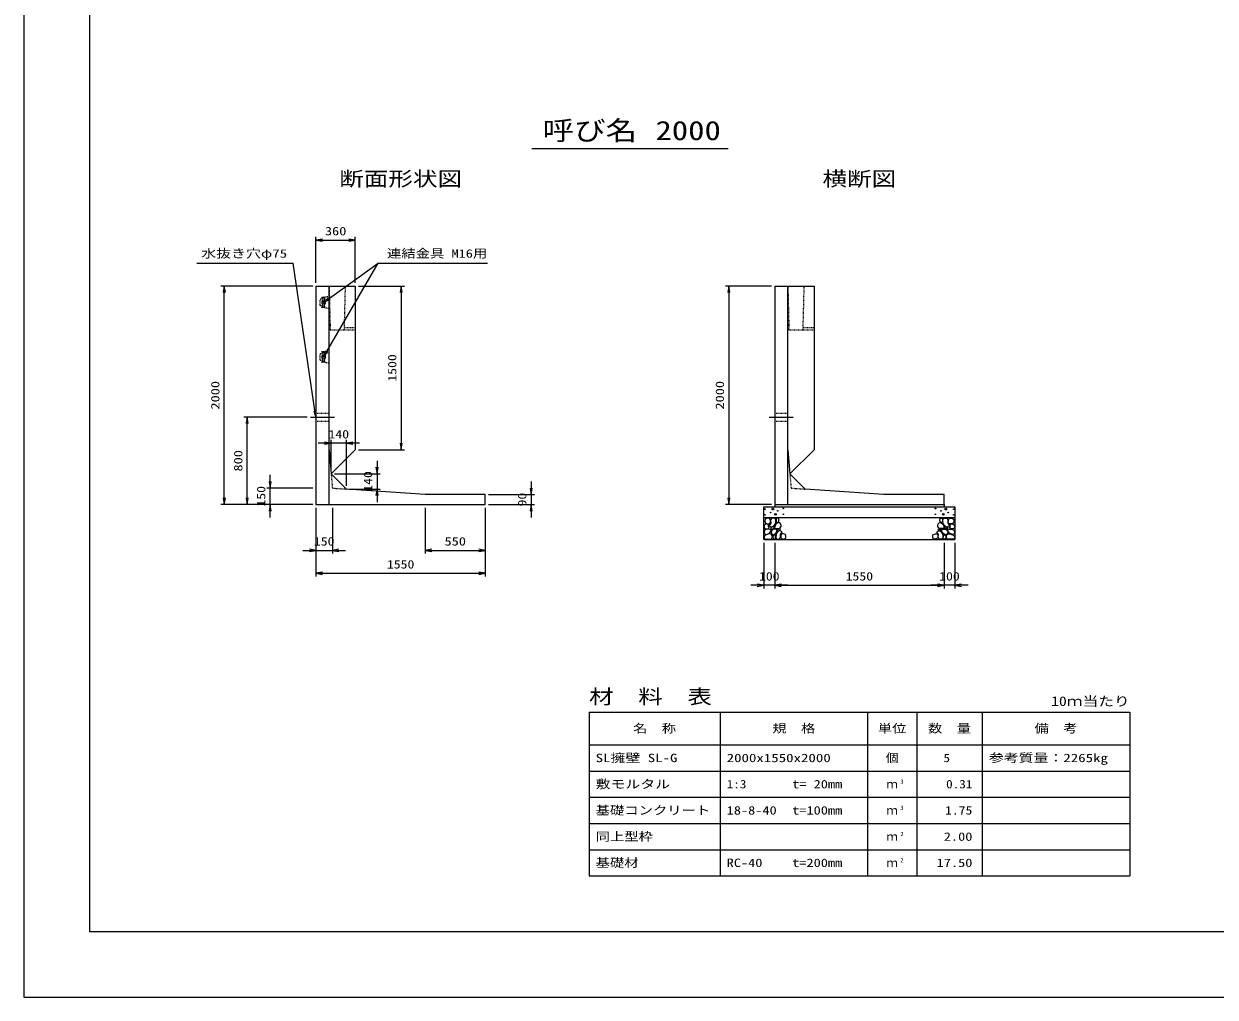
# Model space of a CAD drawing. Units: millimetres at full size. Extents: x 0 to 25230, y 0 to 17820.
# Drawn here: x 0 to 10908, y 0 to 8910 of the extents above; entities that cross this region are included whole.
import ezdxf
from ezdxf.enums import TextEntityAlignment as Align

# ---------------------------------------------------------------- set-up
doc = ezdxf.new("R2010")
doc.units = ezdxf.units.MM
doc.linetypes.add('CHAIN', pattern=[18.5, 12, -1.5, 3.5, -1.5])
doc.linetypes.add('DASHED_SPACED', pattern=[12, 6, -6])
for name, color, linetype, lineweight in [('D-BMK', 2, 'DASHED_SPACED', 25), ('D-DCR-HCHn', 4, 'Continuous', 9), ('D-MTR-FRAM', 7, 'Continuous', 25), ('D-MTR-LINE', 7, 'Continuous', 25), ('D-STR-DIM', 7, 'Continuous', 25), ('D-STR-STRn', 1, 'Continuous', 25), ('D-STR-TXT', 7, 'Continuous', 25), ('D-TTL', 2, 'Continuous', 25), ('D-TTL-TXT', 7, 'Continuous', 25)]:
    doc.layers.add(name, color=color, linetype=linetype, lineweight=lineweight)
doc.layers.add('D-MTR', color=7, linetype='Continuous')
doc.layers.add('D-MTR-TXT', color=7, linetype='Continuous')
doc.styles.add('ＭＳ ゴシック', font='')
doc.styles.get('ＭＳ ゴシック').set_extended_font_data('MS Gothic')

# ---------------------------------------------------------------- blocks, each defined once
blk = doc.blocks.new('30KN')
at = {"color": 1, "linetype": 'DASHED_SPACED', "lineweight": 25}
for p, q in [((-85, 19.095), (-85, -19.095)), ((-58, 31.14), (-76.155, 29.028)), ((-68, 47.5), (-68, 45.66)), ((-65.5, 41.33), (-60.5, 38.443)), ((-54, 46), (-62.257, 46)), ((-40.306, 45.707), (-41.691, 35.314)), ((0, 53), (-37.704, 48.287)), ((0, -53), (0, 53)), ((-76.155, -29.028), (-58, -31.14)), ((-68, -47.5), (-68, -45.66)), ((-65.5, -41.33), (-60.5, -38.443)), ((-54, -46), (-62.257, -46)), ((-41.691, -35.314), (-40.306, -45.707)), ((-37.704, -48.287), (0, -53))]:
    blk.add_line(p, q, dxfattribs=at)
at = {"color": 1, "linetype": 'Continuous', "lineweight": 25}
for p, q in [((-58, 42), (-58, 21.448)), ((-46, 46), (-54, 46)), ((-42, 42), (-42, 21.448)), ((-58, -42), (-58, -21.448)), ((-46, -46), (-54, -46)), ((-42, -42), (-42, -21.448))]:
    blk.add_line(p, q, dxfattribs=at)
blk.add_circle((-50, 0), 13, dxfattribs=at)
at = {"color": 1, "linetype": 'DASHED_SPACED', "lineweight": 25}
for centre, radius, start, end in [((-75, 19.095), 10, 96.63251, 180), ((-66.5, 47.5), 1.5, 19.47123, 180), ((-63, 45.66), 5, 180, 240), ((-62.257, 49), 3, 199.47122, 270), ((-63, 34.113), 5, 0, 60), ((-37.332, 45.31), 3, 97.12502, 172.40536), ((-75, -19.095), 10, 180, 263.36749), ((-63, -45.66), 5, 120, 180), ((-66.5, -47.5), 1.5, 180, 340.57225), ((-62.257, -49), 3, 90, 160.55052), ((-63, -34.113), 5, 300, 0), ((-37.332, -45.31), 3, 187.59464, 262.87498)]:
    blk.add_arc(centre, radius, start, end, dxfattribs=at)
at = {"color": 1, "linetype": 'Continuous', "lineweight": 25}
for centre, radius, start, end in [((-50, 0), 18, 129.95842, 230.0969), ((-68, 21.448), 10, 310.0894, 0), ((-54, 42), 4, 90, 180), ((-46, 42), 4, 0, 90), ((-44.665, 35.71), 3, 332.67182, 352.40536), ((-32, 21.448), 10, 180, 229.9948), ((-50, 0), 18, 310.0052, 50.12245), ((-68, -21.448), 10, 0, 49.9948), ((-54, -42), 4, 180, 270), ((-46, -42), 4, 270, 0), ((-32, -21.448), 10, 130.0052, 180), ((-44.665, -35.71), 3, 7.59464, 27.32818)]:
    blk.add_arc(centre, radius, start, end, dxfattribs=at)
blk = doc.blocks.new('open_arrow')
at = {"color": 0, "linetype": 'Continuous', "lineweight": -2}
blk.add_lwpolyline([(7.5, 1.25), (0, 0), (7.5, -1.25)], dxfattribs=at)

msp = doc.modelspace()

# ---------------------------------------------------------------- linework, layer by layer
at = {"layer": 'D-BMK', "linetype": 'CHAIN'}
for p, q in [((2625, 5310), (2845, 5310)), ((6825, 5310), (7045, 5310))]:
    msp.add_line(p, q, dxfattribs=at)
at = {"layer": 'D-BMK'}
for p, q in [((2813.779, 4790.91), (2825, 4660)), ((7013.779, 4790.91), (7025, 4660)), ((2825, 4660), (2953.779, 4650.91)), ((7025, 4660), (7153.779, 4650.91))]:
    msp.add_line(p, q, dxfattribs=at)
at = {"layer": 'D-DCR-HCHn'}
for points in [[(6826.198, 4381.594), (6805.395, 4386.217), (6786.904, 4376.971), (6784.592, 4356.168), (6789.215, 4339.988), (6812.33, 4333.053), (6828.51, 4333.053), (6835.444, 4344.611), (6835.444, 4370.037)], [(6844.69, 4383.906), (6837.756, 4363.102), (6840.067, 4339.988), (6823.887, 4314.562), (6844.69, 4303.005), (6867.805, 4314.562), (6881.673, 4333.053), (6886.296, 4363.102), (6881.673, 4379.283), (6867.805, 4386.217)], [(6888.608, 4379.283), (6888.608, 4351.545), (6900.165, 4344.611), (6911.722, 4351.545), (6914.034, 4367.725), (6911.722, 4381.594), (6895.542, 4386.217)], [(8411.392, 4379.283), (8411.392, 4351.545), (8399.835, 4344.611), (8388.278, 4351.545), (8385.966, 4367.725), (8388.278, 4381.594), (8404.458, 4386.217)], [(8455.31, 4383.906), (8462.244, 4363.102), (8459.933, 4339.988), (8476.113, 4314.562), (8455.31, 4303.005), (8432.195, 4314.562), (8418.327, 4333.053), (8413.704, 4363.102), (8418.327, 4379.283), (8432.195, 4386.217)], [(8473.802, 4381.594), (8494.605, 4386.217), (8513.096, 4376.971), (8515.408, 4356.168), (8510.785, 4339.988), (8487.67, 4333.053), (8471.49, 4333.053), (8464.556, 4344.611), (8464.556, 4370.037)], [(6782.281, 4323.808), (6775.346, 4303.005), (6784.592, 4289.136), (6807.707, 4286.824), (6823.488, 4293.599), (6816.952, 4309.939), (6821.575, 4319.185), (6812.33, 4328.431), (6798.461, 4333.053)], [(6826.155, 4247.009), (6843.277, 4272.692), (6841.137, 4279.112), (6817.594, 4285.533), (6796.192, 4283.393), (6781.21, 4270.551), (6779.07, 4255.57), (6781.21, 4240.588), (6798.332, 4236.308)], [(6849.313, 4303.005), (6837.756, 4293.759), (6842.379, 4286.824), (6858.559, 4286.824), (6865.493, 4289.136), (6870.116, 4298.382), (6863.182, 4305.316)], [(6886.082, 4247.009), (6896.783, 4272.692), (6888.222, 4283.393), (6862.539, 4283.393), (6851.838, 4279.112), (6841.137, 4264.131), (6841.137, 4251.289), (6851.838, 4234.167), (6864.679, 4232.027)], [(6883.985, 4328.431), (6872.427, 4300.693), (6881.673, 4289.136), (6909.411, 4289.136), (6920.968, 4293.759), (6932.525, 4309.939), (6932.525, 4323.808), (6920.968, 4342.299), (6907.099, 4344.611)], [(6922.466, 4195.643), (6928.886, 4214.905), (6926.746, 4236.308), (6941.728, 4259.85), (6922.466, 4270.551), (6901.063, 4259.85), (6888.222, 4242.728), (6883.941, 4214.905), (6888.222, 4199.924), (6901.063, 4193.503)], [(6918.185, 4270.551), (6928.886, 4279.112), (6924.606, 4285.533), (6909.624, 4285.533), (6903.204, 4283.393), (6898.923, 4274.832), (6905.344, 4268.411)], [(8377.534, 4195.643), (8371.114, 4214.905), (8373.254, 4236.308), (8358.272, 4259.85), (8377.534, 4270.551), (8398.937, 4259.85), (8411.778, 4242.728), (8416.059, 4214.905), (8411.778, 4199.924), (8398.937, 4193.503)], [(8416.015, 4328.431), (8427.573, 4300.693), (8418.327, 4289.136), (8390.589, 4289.136), (8379.032, 4293.759), (8367.475, 4309.939), (8367.475, 4323.808), (8379.032, 4342.299), (8392.901, 4344.611)], [(8381.815, 4270.551), (8371.114, 4279.112), (8375.394, 4285.533), (8390.376, 4285.533), (8396.796, 4283.393), (8401.077, 4274.832), (8394.656, 4268.411)], [(8413.918, 4247.009), (8403.217, 4272.692), (8411.778, 4283.393), (8437.461, 4283.393), (8448.162, 4279.112), (8458.863, 4264.131), (8458.863, 4251.289), (8448.162, 4234.167), (8435.321, 4232.027)], [(8450.687, 4303.005), (8462.244, 4293.759), (8457.621, 4286.824), (8441.441, 4286.824), (8434.507, 4289.136), (8429.884, 4298.382), (8436.818, 4305.316)], [(8473.845, 4247.009), (8456.723, 4272.692), (8458.863, 4279.112), (8482.406, 4285.533), (8503.808, 4283.393), (8518.79, 4270.551), (8520.93, 4255.57), (8518.79, 4240.588), (8501.668, 4236.308)], [(8517.719, 4323.808), (8524.654, 4303.005), (8515.408, 4289.136), (8492.293, 4286.824), (8476.512, 4293.599), (8483.048, 4309.939), (8478.425, 4319.185), (8487.67, 4328.431), (8501.539, 4333.053)], [(6834.716, 4193.503), (6849.698, 4199.924), (6853.978, 4221.326), (6845.417, 4236.308), (6830.435, 4240.588), (6811.173, 4238.448), (6789.771, 4229.887), (6779.07, 4217.045), (6779.07, 4202.064), (6785.49, 4193.503), (6811.173, 4195.643)], [(6881.801, 4199.924), (6881.801, 4225.606), (6871.1, 4232.027), (6860.399, 4225.606), (6858.259, 4210.625), (6860.399, 4197.783), (6875.381, 4193.503)], [(6939.588, 4197.783), (6958.85, 4193.503), (6975.972, 4202.064), (6978.112, 4221.326), (6973.831, 4236.308), (6952.429, 4242.728), (6937.447, 4242.728), (6931.027, 4232.027), (6931.027, 4208.484)], [(8360.412, 4197.783), (8341.15, 4193.503), (8324.028, 4202.064), (8321.888, 4221.326), (8326.169, 4236.308), (8347.571, 4242.728), (8362.553, 4242.728), (8368.973, 4232.027), (8368.973, 4208.484)], [(8418.199, 4199.924), (8418.199, 4225.606), (8428.9, 4232.027), (8439.601, 4225.606), (8441.741, 4210.625), (8439.601, 4197.783), (8424.619, 4193.503)], [(8465.284, 4193.503), (8450.302, 4199.924), (8446.022, 4221.326), (8454.583, 4236.308), (8469.565, 4240.588), (8488.827, 4238.448), (8510.229, 4229.887), (8520.93, 4217.045), (8520.93, 4202.064), (8514.51, 4193.503), (8488.827, 4195.643)]]:
    msp.add_lwpolyline(points, close=True, dxfattribs=at)
for centre, radius in [((6858.336, 4467.43), 7.5), ((6953.131, 4473.481), 3), ((8346.869, 4473.481), 3), ((8441.664, 4467.43), 7.5), ((6785.727, 4467.43), 3), ((6786.869, 4413.919), 3), ((6837.292, 4435.761), 3), ((6881.664, 4419.97), 7.5), ((6902.708, 4451.639), 3), ((6954.273, 4419.97), 3), ((8345.727, 4419.97), 3), ((8397.292, 4451.639), 3), ((8418.336, 4419.97), 7.5), ((8462.708, 4435.761), 3), ((8513.131, 4413.919), 3), ((8514.273, 4467.43), 3)]:
    msp.add_circle(centre, radius, dxfattribs=at)
at = {"layer": 'D-MTR-FRAM'}
for p, q in [((5175, 2610), (10125, 2610)), ((5175, 2610), (5175, 1110)), ((10125, 2610), (10125, 1110)), ((5175, 1110), (10125, 1110))]:
    msp.add_line(p, q, dxfattribs=at)
at = {"layer": 'D-MTR-LINE'}
for p, q in [((6375, 2610), (6375, 1110)), ((7725, 2610), (7725, 1110)), ((8175, 2610), (8175, 1110)), ((8775, 2610), (8775, 1110)), ((5175, 2310), (10125, 2310)), ((5175, 2070), (10125, 2070)), ((5175, 1830), (10125, 1830)), ((5175, 1590), (10125, 1590)), ((5175, 1350), (10125, 1350))]:
    msp.add_line(p, q, dxfattribs=at)
at = {"layer": 'D-STR-DIM'}
for p, q in [((2675, 6540), (2675, 6960)), ((2675, 6930), (3035, 6930)), ((3035, 6540), (3035, 6960)), ((2645, 6510), (1805, 6510)), ((1835, 4510), (1835, 6510)), ((3065, 6510), (3485, 6510)), ((3455, 6510), (3455, 5010)), ((6845, 6510), (6425, 6510)), ((6455, 6510), (6455, 4510)), ((2595, 5310), (2015, 5310)), ((2045, 4510), (2045, 5310)), ((3073.779, 5070.91), (2693.779, 5070.91)), ((2813.779, 4820.91), (2813.779, 5100.91)), ((2953.779, 4680.91), (2953.779, 5100.91)), ((3065, 5010), (3485, 5010)), ((3233.779, 4910.91), (3233.779, 4530.91)), ((2255, 4390), (2255, 4780)), ((2843.779, 4790.91), (3263.779, 4790.91)), ((4645, 4720), (4645, 4390)), ((2645, 4660), (2225, 4660)), ((2983.779, 4650.91), (3263.779, 4650.91)), ((4255, 4600), (4675, 4600)), ((2645, 4510), (1805, 4510)), ((2645, 4510), (2015, 4510)), ((2645, 4510), (2225, 4510)), ((2675, 4480), (2675, 4060)), ((2675, 4480), (2675, 3850)), ((2825, 4480), (2825, 4060)), ((3675, 4480), (3675, 4060)), ((4225, 4480), (4225, 4060)), ((4225, 4480), (4225, 3850)), ((4255, 4510), (4675, 4510)), ((6845, 4510), (6425, 4510)), ((6775, 4160), (6775, 3740)), ((6775, 4160), (6775, 3740)), ((6875, 4160), (6875, 3740)), ((6875, 4160), (6875, 3740)), ((6875, 4160), (6875, 3740)), ((6875, 4160), (6875, 3740)), ((8425, 4160), (8425, 3740)), ((8425, 4160), (8425, 3740)), ((8425, 4160), (8425, 3740)), ((8525, 4160), (8525, 3740)), ((2555, 4090), (2945, 4090)), ((3675, 4090), (4225, 4090)), ((2675, 3880), (4225, 3880)), ((6995, 3770), (6655, 3770)), ((6995, 3770), (6655, 3770)), ((6875, 3770), (8425, 3770)), ((6875, 3770), (8425, 3770)), ((8645, 3770), (8305, 3770))]:
    msp.add_line(p, q, dxfattribs=at)
at = {"layer": 'D-STR-STRn'}
for p, q in [((2675, 6510), (2675, 4510)), ((2675, 6510), (3035, 6510)), ((2795, 4510), (2795, 6510)), ((3035, 6510), (3035, 5010)), ((6875, 6510), (6875, 4510)), ((6875, 6510), (7235, 6510)), ((6995, 4510), (6995, 6510)), ((7235, 6510), (7235, 5010)), ((2795, 5010), (2813.779, 4790.91)), ((3035, 5010), (2814.844, 4789.844)), ((6995, 5010), (7013.779, 4790.91)), ((7235, 5010), (7014.844, 4789.844)), ((2953.779, 4650.91), (2813.779, 4790.91)), ((7153.779, 4650.91), (7013.779, 4790.91)), ((3675, 4600), (2953.779, 4650.91)), ((4225, 4600), (3675, 4600)), ((4225, 4510), (4225, 4600)), ((7875, 4600), (7153.779, 4650.91)), ((8425, 4600), (7875, 4600)), ((8425, 4510), (8425, 4600)), ((2675, 4510), (4225, 4510)), ((6775, 4190), (6775, 4490)), ((6775, 4490), (8525, 4490)), ((6875, 4510), (6875, 4490)), ((6875, 4510), (8425, 4510)), ((8425, 4510), (8425, 4490)), ((8525, 4490), (8525, 4190)), ((6775, 4390), (8525, 4390)), ((6775, 4190), (8525, 4190))]:
    msp.add_line(p, q, dxfattribs=at)
at = {"layer": 'D-STR-STRn', "linetype": 'DASHED_SPACED'}
for p, q in [((2795, 6510), (2805, 6110)), ((2935, 6110), (2945, 6510)), ((6995, 6510), (7005, 6110)), ((7135, 6110), (7145, 6510)), ((2805, 6110), (2935, 6110)), ((2935, 6110), (3035, 6110)), ((2935.5, 6130), (3035, 6130)), ((7005, 6110), (7135, 6110)), ((7135, 6110), (7235, 6110)), ((7135.5, 6130), (7235, 6130)), ((2675, 5347.5), (2795, 5347.5)), ((6875, 5347.5), (6995, 5347.5)), ((2675, 5272.5), (2795, 5272.5)), ((6875, 5272.5), (6995, 5272.5))]:
    msp.add_line(p, q, dxfattribs=at)
at = {"layer": 'D-STR-TXT'}
for p, q in [((1585, 6720), (2465, 6720)), ((2675, 5310), (2465, 6720)), ((2745, 5860), (3245, 6720)), ((2745, 6360), (3245, 6720)), ((3245, 6720), (4245, 6720))]:
    msp.add_line(p, q, dxfattribs=at)
at = {"layer": 'D-TTL'}
for points in [[(0, 0), (25230, 0), (25230, 17820), (0, 17820)], [(600, 600), (24630, 600), (24630, 17220), (600, 17220)]]:
    msp.add_lwpolyline(points, close=True, dxfattribs=at)
at = {"layer": 'D-TTL-TXT'}
msp.add_line((4650, 7770), (6450, 7770), dxfattribs=at)

# ---------------------------------------------------------------- block references
at = {"layer": 'D-STR-DIM', "xscale": 8, "yscale": 8}
for p in [(2675, 6930), (2953.779, 5070.91), (2825, 4090), (3675, 4090), (2675, 3880), (6875, 3770), (6875, 3770), (6875, 3770), (6875, 3770), (8525, 3770)]:
    msp.add_blockref('open_arrow', p, dxfattribs=at)
for p, rotation in [((3035, 6930), 180), ((1835, 6510), 270), ((3455, 6510), 270), ((6455, 6510), 270), ((2045, 5310), 270), ((2813.779, 5070.91), 180), ((3455, 5010), 90), ((3233.779, 4790.91), 90), ((2255, 4660), 90), ((3233.779, 4650.91), 270), ((4645, 4600), 90), ((1835, 4510), 90), ((2045, 4510), 90), ((2255, 4510), 270), ((4645, 4510), 270), ((6455, 4510), 90), ((2675, 4090), 180), ((4225, 4090), 180), ((4225, 3880), 180), ((6775, 3770), 180), ((6775, 3770), 180), ((8425, 3770), 180), ((8425, 3770), 180), ((8425, 3770), 180)]:
    msp.add_blockref('open_arrow', p, dxfattribs=dict(at, rotation=rotation))
at = {"layer": 'D-STR-STRn'}
for p in [(2795, 6360), (2795, 5860)]:
    msp.add_blockref('30KN', p, dxfattribs=at)
at = {"layer": 'D-STR-TXT', "xscale": 8, "yscale": 8}
for p, rotation in [((2745, 6360), 35.8), ((2745, 5860), 59.8), ((2675, 5310), 98.5)]:
    msp.add_blockref('open_arrow', p, dxfattribs=dict(at, rotation=rotation))

# ---------------------------------------------------------------- texts
at = {"layer": 'D-MTR', "style": 'ＭＳ ゴシック', "width": 1.25}
msp.add_text('材\u3000料\u3000表', height=132, dxfattribs=at).set_placement((5175, 2646), align=Align.BOTTOM_LEFT)
at = {"layer": 'D-MTR', "style": 'ＭＳ ゴシック', "width": 1.2}
msp.add_text('10ｍ当たり', height=87.98, dxfattribs=at).set_placement((10125, 2639), align=Align.BOTTOM_RIGHT)
at = {"layer": 'D-MTR-TXT', "style": 'ＭＳ ゴシック'}
for s, width, p in [('名\u3000称', 1.25, (5775, 2460)), ('規\u3000格', 1.25, (7050, 2460)), ('単位', 1.25, (7950, 2460)), ('数\u3000量', 1.25, (8475, 2460)), ('備\u3000考', 1.25, (9450, 2460)), ('個', 1.1, (7950, 2190))]:
    msp.add_text(s, height=76.98, dxfattribs=dict(at, width=width)).set_placement(p, align=Align.MIDDLE_CENTER)
for s, width, p in [('SL擁壁 SL-G', 1.3, (5235, 2190)), ('2000x1550x2000', 1.3, (6435, 2190)), ('参考質量：2265kg', 1.3, (8835, 2190)), ('敷モルタル', 1.3, (5235, 1950)), ('1:3', 1.15, (6435, 1950)), ('t= 20mm', 1.25, (7035, 1950)), ('基礎コンクリート', 1.25, (5235, 1710)), ('18-8-40', 1.25, (6435, 1710)), ('t=100mm', 1.25, (7035, 1710)), ('同上型枠', 1.25, (5235, 1470)), ('基礎材', 1.25, (5235, 1230)), ('RC-40', 1.25, (6435, 1230)), ('t=200mm', 1.25, (7035, 1230))]:
    msp.add_text(s, height=76.98, dxfattribs=dict(at, width=width)).set_placement(p, align=Align.MIDDLE_LEFT)
for s, width, p in [('5', 1.15, (8480.33, 2190)), ('0.31', 1.15, (8685, 1950)), ('1.75', 1.2, (8685, 1710)), ('2.00', 1.25, (8685, 1470)), ('17.50', 1.25, (8685, 1230))]:
    msp.add_text(s, height=76.98, dxfattribs=dict(at, width=width)).set_placement(p, align=Align.MIDDLE_RIGHT)
for p in [(7950, 1950), (7950, 1710), (7950, 1470), (7950, 1230)]:
    msp.add_text('ｍ', height=76.98, dxfattribs=at).set_placement(p, align=Align.MIDDLE_CENTER)
at = {"layer": 'D-MTR-TXT', "style": 'ＭＳ ゴシック', "width": 1.15}
for s, p in [('3', (8025, 1943)), ('3', (8025, 1703)), ('2', (8025, 1463)), ('2', (8025, 1223))]:
    msp.add_text(s, height=38.49, dxfattribs=at).set_placement(p, align=Align.BOTTOM_LEFT)
at = {"layer": 'D-STR-DIM', "style": 'ＭＳ ゴシック'}
for s, width, p in [('360', 1.25, (2855, 7012.5)), ('140', 1.2, (2883.779, 5153.41)), ('150', 1.2, (2750, 4172.5)), ('550', 1.25, (3950, 4172.5)), ('1550', 1.2, (3450, 3962.5)), ('100', 1.2, (6825, 3852.5)), ('100', 1.2, (6825, 3852.5)), ('1550', 1.2, (7650, 3852.5)), ('1550', 1.2, (7650, 3852.5)), ('100', 1.2, (8475, 3852.5))]:
    msp.add_text(s, height=76.98, dxfattribs=dict(at, width=width)).set_placement(p, align=Align.MIDDLE_CENTER)
for s, width, p in [('1500', 1.2, (3372.5, 5760)), ('2000', 1.25, (1752.5, 5510)), ('2000', 1.25, (6372.5, 5510)), ('800', 1.25, (1962.5, 4910)), ('140', 1.2, (3151.279, 4720.91)), ('150', 1.2, (2172.5, 4585)), ('90', 1.2, (4562.5, 4555))]:
    msp.add_text(s, height=76.98, rotation=90, dxfattribs=dict(at, width=width)).set_placement(p, align=Align.MIDDLE_CENTER)
at = {"layer": 'D-STR-TXT', "style": 'ＭＳ ゴシック'}
for s, width, p in [('水抜き穴φ75', 1.3, (1625, 6746)), ('連結金具 M16用', 1.25, (3325, 6746))]:
    msp.add_text(s, height=76.98, dxfattribs=dict(at, width=width)).set_placement(p, align=Align.BOTTOM_LEFT)
at = {"layer": 'D-TTL-TXT', "style": 'ＭＳ ゴシック'}
for s, height, width, p in [('呼び名', 176, 1.2, (5182.5, 7792.5)), ('2000', 176, 1.25, (6082.5, 7792.5)), ('断面形状図', 132, 1.25, (3450, 7386)), ('横断図', 132, 1.25, (7650, 7386))]:
    msp.add_text(s, height=height, dxfattribs=dict(at, width=width)).set_placement(p, align=Align.BOTTOM_CENTER)

doc.saveas('drawing.dxf')
